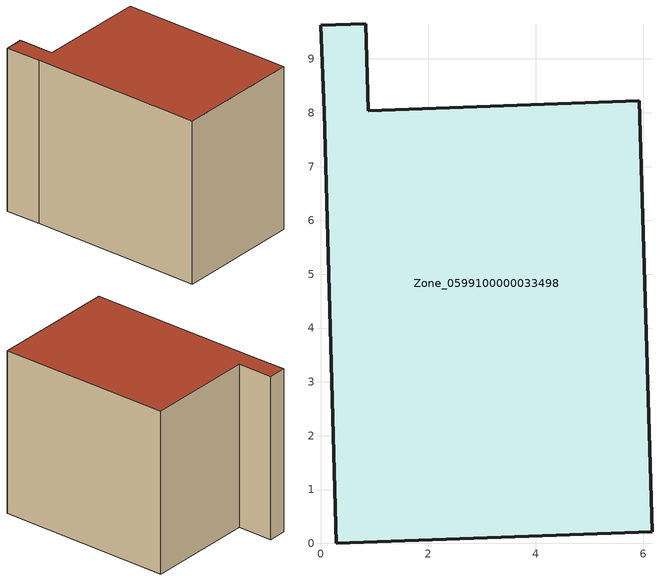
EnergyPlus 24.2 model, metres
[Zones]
Zone_0599100000033498
 floor ground (C_G): 0.84,9.66 0.89,8.04 5.92,8.22 6.16,0.22 0.29,0 0.07,8.01 0,9.63 z0
 wall outside (C_F): 0.29,0 6.16,0.22 5.92,8.22 0.89,8.04 0.84,9.66 0,9.63 0.07,8.01 0.29,0 z0:7.5
 roof outside (C_R): 0.84,9.66 0,9.63 0.07,8.01 0.29,0 6.16,0.22 5.92,8.22 0.89,8.04 z7.5
[BUILDING]
Pand.0599100000033498: North Axis=0; Terrain=City; Loads Convergence Tolerance Value=0.04; Temperature Convergence Tolerance Value=0.4; Solar Distribution=FullExterior; Maximum Number of Warmup Days=25; Minimum Number of Warmup Days=1
[Site:Location]
Rotterdam.The.Hague.AP_ZH_NLD Design_Conditions: Latitude=51.96; Longitude=4.45; Time Zone=1; Elevation=-4.5
[SITE:GROUNDTEMPERATURE:BUILDINGSURFACE]
18, 18, 18, 18, 18, 18, 18, 18, 18, 18, 18, 18
[MATERIAL] Thermal Absorptance=0.9; Solar Absorptance=0.7; Visible Absorptance=0.7
Name | Roughness | Thickness | Conductivity | Density | Specific Heat
G.TI.1946 | MediumSmooth | 0.15 | 1 | 540 | 1210
F.TI.1946 | Rough | 0.3 | 0.857143 | 1920 | 840
R.TI.1946 | MediumRough | 0.2 | 0.1 | 1500 | 1000
[CONSTRUCTION]
C_G: G.TI.1946
C_F: F.TI.1946
C_R: R.TI.1946
[ZONE]
Zone_0599100000033498: Type=1; Multiplier=1; Ceiling Height=Autocalculate; Volume=Autocalculate; Floor Area=autocalculate; Part of Total Floor Area=Yes
[ZONEINFILTRATION:DESIGNFLOWRATE]
Infil_Zone_0599100000033498: Zone or ZoneList or Space or SpaceList=Zone_0599100000033498; Schedule=AlwaysOn; Design Flow Rate Calculation Method=Flow/Area; Flow Rate per Floor Area=0.003; Constant Term Coefficient=1; Temperature Term Coefficient=0; Velocity Term Coefficient=0; Velocity Squared Term Coefficient=0
[HVACTEMPLATE:ZONE:IDEALLOADSAIRSYSTEM]
Zone_0599100000033498: Maximum Heating Supply Air Temperature=50; Minimum Cooling Supply Air Temperature=13; Maximum Heating Supply Air Humidity Ratio=0.0156; Minimum Cooling Supply Air Humidity Ratio=0.0077; Heating Limit=NoLimit; Cooling Limit=NoLimit; Dehumidification Control Type=ConstantSensibleHeatRatio; Cooling Sensible Heat Ratio=0.7; Dehumidification Setpoint=60; Humidification Control Type=None; Humidification Setpoint=30; Outdoor Air Method=None; Outdoor Air Flow Rate per Person=0.00944; Outdoor Air Flow Rate per Zone Floor Area=0; Outdoor Air Flow Rate per Zone=0; Demand Controlled Ventilation Type=None; Outdoor Air Economizer Type=NoEconomizer; Heat Recovery Type=None; Sensible Heat Recovery Effectiveness=0.7; Latent Heat Recovery Effectiveness=0.65
[ZONECONTROL:THERMOSTAT]
ThermostatControl_Zone_0599100000033498: Zone or ZoneList=Zone_0599100000033498; Control Type Schedule=DualSetpointControlType; Control 1=Thermostat_Zone_0599100000033498; Temperature Difference Between Cutout And Setpoint=0
[THERMOSTATSETPOINT:DUALSETPOINT]
Thermostat_Zone_0599100000033498: Heating Setpoint Temperature Schedule=HeatingSetpoint_Zone_0599100000033498; Cooling Setpoint Temperature Schedule=CoolingSetpoint_Zone_0599100000033498
[SCHEDULE:COMPACT]
HeatingSetpoint_Zone_0599100000033498: Through: 12/31, For: AllDays, Until: 24:00, 21
CoolingSetpoint_Zone_0599100000033498: Through: 12/31, For: AllDays, Until: 24:00, 24
DualSetpointControlType: Through: 12/31, For: AllDays, Until: 24:00, 4
AlwaysOn: Through: 12/31, For: AllDays, Until: 24:00, 1
